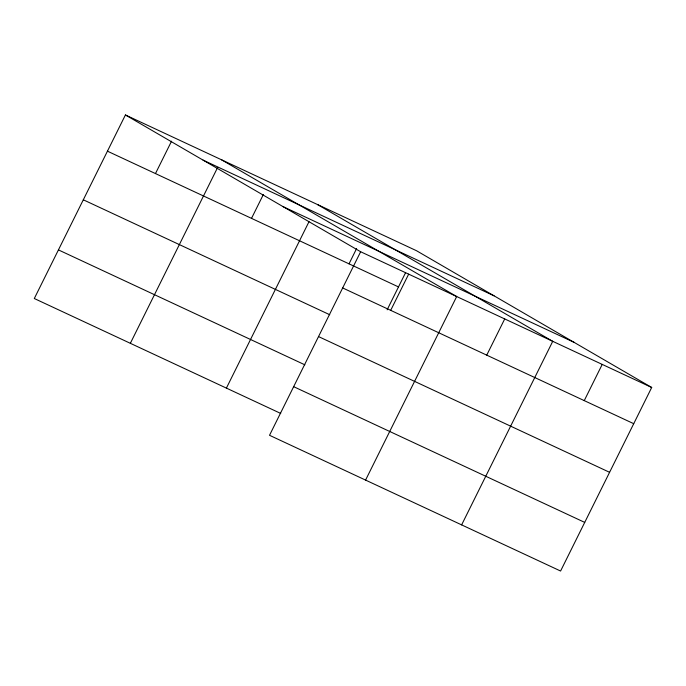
<?xml version="1.0" encoding="UTF-8"?>
<svg xmlns="http://www.w3.org/2000/svg" width="686" height="686" viewBox="0 0 686 686"><rect width="100%" height="100%" fill="white"/><g stroke="black" fill="none" stroke-linecap="round" stroke-linejoin="round"><path stroke-width="1.03" d="M125.418 114.965L360.639 251.745L269.521 435.293L560.582 571.035L651.7 387.479L416.479 250.707L125.418 114.965L34.3 298.521L280.728 413.444M155.465 173.575L171.551 141.179M130.349 343.309L217.685 167.384M251.513 218.371L263.338 194.55M226.397 388.105L309 221.707M349.02 263.844L356.591 248.598M387.144 309.798L405.598 272.625M390.694 310.346L408.667 274.143M365.578 480.089L456.687 296.541L221.467 159.761M486.743 355.142L504.716 318.93M461.627 524.884L552.736 341.328L317.515 204.557M584.249 400.615L602.222 364.403M203.039 160.104L494.1 295.846M283.018 206.606L574.079 342.348M360.639 251.745L651.7 387.479M107.445 151.177L398.497 286.92M342.666 287.949L633.727 423.691M83.306 199.798L329.734 314.728M318.527 336.577L609.588 472.311M58.439 249.901L304.867 364.823M293.659 386.672L584.721 522.406"/></g></svg>
